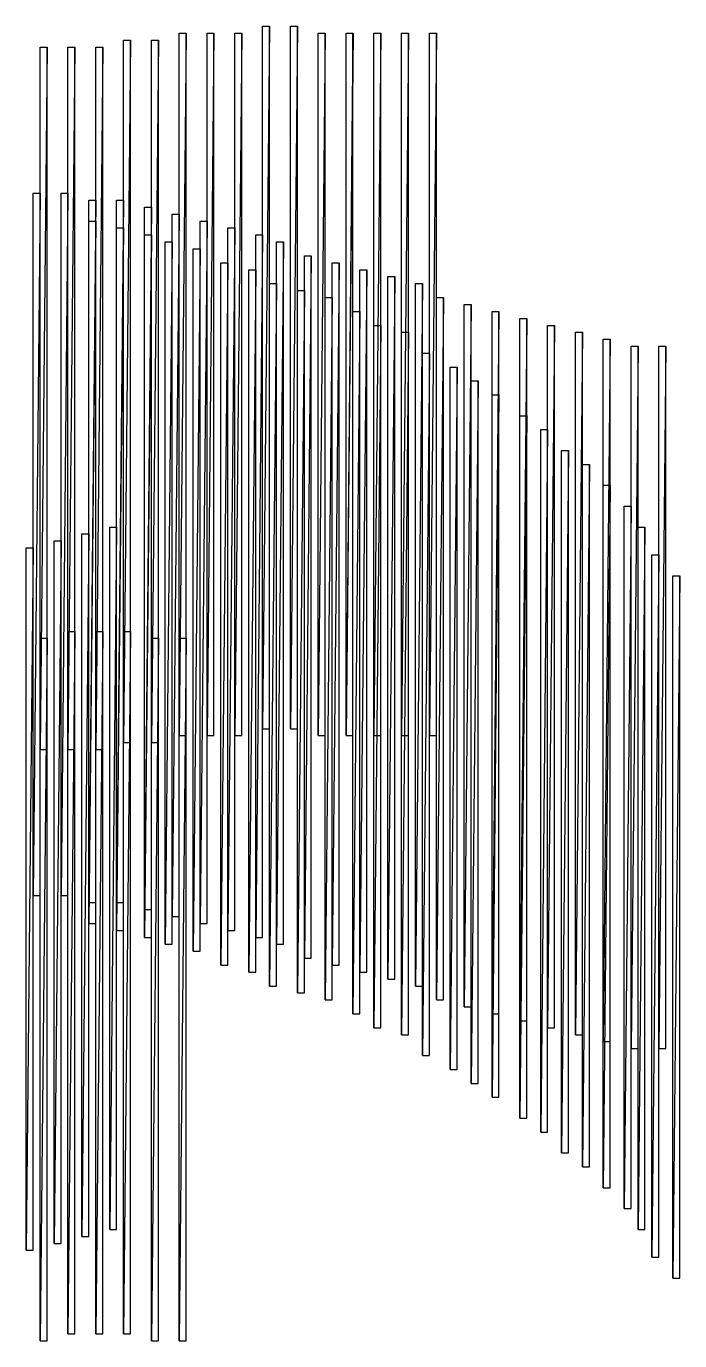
# Model space of a CAD drawing. Header units: metres. Extents: x -172 to 779, y -182 to 937.
# Drawn here: x 204 to 298, y 696 to 885 of the extents above; entities that cross this region are included whole.
import ezdxf

# ---------------------------------------------------------------- set-up
doc = ezdxf.new("R2010")
doc.units = ezdxf.units.M

msp = doc.modelspace()

# ---------------------------------------------------------------- linework, layer by layer
for points in [[(238, 784), (239, 784), (239, 885), (239.0001, 885.0001, 0.0001)], [(239, 885), (238, 784), (238, 885), (238.0001, 885.0001, 0.0001)], [(242, 784), (243, 784), (243, 885), (243.0001, 885.0001, 0.0001)], [(243, 885), (242, 784), (242, 885), (242.0001, 885.0001, 0.0001)], [(218, 782), (219, 782), (219, 883), (219.0001, 883.0001, 0.0001)], [(219, 883), (218, 782), (218, 883), (218.0001, 883.0001, 0.0001)], [(222, 782), (223, 782), (223, 883), (223.0001, 883.0001, 0.0001)], [(223, 883), (222, 782), (222, 883), (222.0001, 883.0001, 0.0001)], [(226, 783), (227, 783), (227, 884), (227.0001, 884.0001, 0.0001)], [(227, 884), (226, 783), (226, 884), (226.0001, 884.0001, 0.0001)], [(230, 783), (231, 783), (231, 884), (231.0001, 884.0001, 0.0001)], [(231, 884), (230, 783), (230, 884), (230.0001, 884.0001, 0.0001)], [(234, 783), (235, 783), (235, 884), (235.0001, 884.0001, 0.0001)], [(235, 884), (234, 783), (234, 884), (234.0001, 884.0001, 0.0001)], [(246, 783), (247, 783), (247, 884), (247.0001, 884.0001, 0.0001)], [(247, 884), (246, 783), (246, 884), (246.0001, 884.0001, 0.0001)], [(250, 783), (251, 783), (251, 884), (251.0001, 884.0001, 0.0001)], [(251, 884), (250, 783), (250, 884), (250.0001, 884.0001, 0.0001)], [(254, 783), (255, 783), (255, 884), (255.0001, 884.0001, 0.0001)], [(255, 884), (254, 783), (254, 884), (254.0001, 884.0001, 0.0001)], [(258, 783), (259, 783), (259, 884), (259.0001, 884.0001, 0.0001)], [(259, 884), (258, 783), (258, 884), (258.0001, 884.0001, 0.0001)], [(262, 783), (263, 783), (263, 884), (263.0001, 884.0001, 0.0001)], [(263, 884), (262, 783), (262, 884), (262.0001, 884.0001, 0.0001)], [(206, 781), (207, 781), (207, 882), (207.0001, 882.0001, 0.0001)], [(207, 882), (206, 781), (206, 882), (206.0001, 882.0001, 0.0001)], [(210, 781), (211, 781), (211, 882), (211.0001, 882.0001, 0.0001)], [(211, 882), (210, 781), (210, 882), (210.0001, 882.0001, 0.0001)], [(214, 781), (215, 781), (215, 882), (215.0001, 882.0001, 0.0001)], [(215, 882), (214, 781), (214, 882), (214.0001, 882.0001, 0.0001)], [(205, 760), (206, 760), (206, 861), (206.0001, 861.0001, 0.0001)], [(206, 861), (205, 760), (205, 861), (205.0001, 861.0001, 0.0001)], [(209, 760), (210, 760), (210, 861), (210.0001, 861.0001, 0.0001)], [(210, 861), (209, 760), (209, 861), (209.0001, 861.0001, 0.0001)], [(213, 759), (214, 759), (214, 860), (214.0001, 860.0001, 0.0001)], [(214, 860), (213, 759), (213, 860), (213.0001, 860.0001, 0.0001)], [(217, 759), (218, 759), (218, 860), (218.0001, 860.0001, 0.0001)], [(218, 860), (217, 759), (217, 860), (217.0001, 860.0001, 0.0001)], [(221, 758), (222, 758), (222, 859), (222.0001, 859.0001, 0.0001)], [(222, 859), (221, 758), (221, 859), (221.0001, 859.0001, 0.0001)], [(213, 756), (214, 756), (214, 857), (214.0001, 857.0001, 0.0001)], [(214, 857), (213, 756), (213, 857), (213.0001, 857.0001, 0.0001)], [(225, 757), (226, 757), (226, 858), (226.0001, 858.0001, 0.0001)], [(226, 858), (225, 757), (225, 858), (225.0001, 858.0001, 0.0001)], [(229, 756), (230, 756), (230, 857), (230.0001, 857.0001, 0.0001)], [(230, 857), (229, 756), (229, 857), (229.0001, 857.0001, 0.0001)], [(217, 755), (218, 755), (218, 856), (218.0001, 856.0001, 0.0001)], [(218, 856), (217, 755), (217, 856), (217.0001, 856.0001, 0.0001)], [(221, 754), (222, 754), (222, 855), (222.0001, 855.0001, 0.0001)], [(222, 855), (221, 754), (221, 855), (221.0001, 855.0001, 0.0001)], [(233, 755), (234, 755), (234, 856), (234.0001, 856.0001, 0.0001)], [(234, 856), (233, 755), (233, 856), (233.0001, 856.0001, 0.0001)], [(237, 754), (238, 754), (238, 855), (238.0001, 855.0001, 0.0001)], [(238, 855), (237, 754), (237, 855), (237.0001, 855.0001, 0.0001)], [(224, 753), (225, 753), (225, 854), (225.0001, 854.0001, 0.0001)], [(225, 854), (224, 753), (224, 854), (224.0001, 854.0001, 0.0001)], [(228, 752), (229, 752), (229, 853), (229.0001, 853.0001, 0.0001)], [(229, 853), (228, 752), (228, 853), (228.0001, 853.0001, 0.0001)], [(240, 753), (241, 753), (241, 854), (241.0001, 854.0001, 0.0001)], [(241, 854), (240, 753), (240, 854), (240.0001, 854.0001, 0.0001)], [(232, 750), (233, 750), (233, 851), (233.0001, 851.0001, 0.0001)], [(233, 851), (232, 750), (232, 851), (232.0001, 851.0001, 0.0001)], [(244, 751), (245, 751), (245, 852), (245.0001, 852.0001, 0.0001)], [(245, 852), (244, 751), (244, 852), (244.0001, 852.0001, 0.0001)], [(248, 750), (249, 750), (249, 851), (249.0001, 851.0001, 0.0001)], [(249, 851), (248, 750), (248, 851), (248.0001, 851.0001, 0.0001)], [(236, 749), (237, 749), (237, 850), (237.0001, 850.0001, 0.0001)], [(237, 850), (236, 749), (236, 850), (236.0001, 850.0001, 0.0001)], [(252, 749), (253, 749), (253, 850), (253.0001, 850.0001, 0.0001)], [(253, 850), (252, 749), (252, 850), (252.0001, 850.0001, 0.0001)], [(256, 748), (257, 748), (257, 849), (257.0001, 849.0001, 0.0001)], [(257, 849), (256, 748), (256, 849), (256.0001, 849.0001, 0.0001)], [(239, 747), (240, 747), (240, 848), (240.0001, 848.0001, 0.0001)], [(240, 848), (239, 747), (239, 848), (239.0001, 848.0001, 0.0001)], [(243, 746), (244, 746), (244, 847), (244.0001, 847.0001, 0.0001)], [(244, 847), (243, 746), (243, 847), (243.0001, 847.0001, 0.0001)], [(260, 747), (261, 747), (261, 848), (261.0001, 848.0001, 0.0001)], [(261, 848), (260, 747), (260, 848), (260.0001, 848.0001, 0.0001)], [(247, 745), (248, 745), (248, 846), (248.0001, 846.0001, 0.0001)], [(248, 846), (247, 745), (247, 846), (247.0001, 846.0001, 0.0001)], [(263, 745), (264, 745), (264, 846), (264.0001, 846.0001, 0.0001)], [(264, 846), (263, 745), (263, 846), (263.0001, 846.0001, 0.0001)], [(267, 744), (268, 744), (268, 845), (268.0001, 845.0001, 0.0001)], [(268, 845), (267, 744), (267, 845), (267.0001, 845.0001, 0.0001)], [(251, 743), (252, 743), (252, 844), (252.0001, 844.0001, 0.0001)], [(252, 844), (251, 743), (251, 844), (251.0001, 844.0001, 0.0001)], [(271, 743), (272, 743), (272, 844), (272.0001, 844.0001, 0.0001)], [(272, 844), (271, 743), (271, 844), (271.0001, 844.0001, 0.0001)], [(275, 742), (276, 742), (276, 843), (276.0001, 843.0001, 0.0001)], [(276, 843), (275, 742), (275, 843), (275.0001, 843.0001, 0.0001)], [(254, 741), (255, 741), (255, 842), (255.0001, 842.0001, 0.0001)], [(255, 842), (254, 741), (254, 842), (254.0001, 842.0001, 0.0001)], [(279, 741), (280, 741), (280, 842), (280.0001, 842.0001, 0.0001)], [(280, 842), (279, 741), (279, 842), (279.0001, 842.0001, 0.0001)], [(258, 740), (259, 740), (259, 841), (259.0001, 841.0001, 0.0001)], [(259, 841), (258, 740), (258, 841), (258.0001, 841.0001, 0.0001)], [(283, 740), (284, 740), (284, 841), (284.0001, 841.0001, 0.0001)], [(284, 841), (283, 740), (283, 841), (283.0001, 841.0001, 0.0001)], [(287, 739), (288, 739), (288, 840), (288.0001, 840.0001, 0.0001)], [(288, 840), (287, 739), (287, 840), (287.0001, 840.0001, 0.0001)], [(261, 737), (262, 737), (262, 838), (262.0001, 838.0001, 0.0001)], [(262, 838), (261, 737), (261, 838), (261.0001, 838.0001, 0.0001)], [(291, 738), (292, 738), (292, 839), (292.0001, 839.0001, 0.0001)], [(292, 839), (291, 738), (291, 839), (291.0001, 839.0001, 0.0001)], [(295, 738), (296, 738), (296, 839), (296.0001, 839.0001, 0.0001)], [(296, 839), (295, 738), (295, 839), (295.0001, 839.0001, 0.0001)], [(265, 735), (266, 735), (266, 836), (266.0001, 836.0001, 0.0001)], [(266, 836), (265, 735), (265, 836), (265.0001, 836.0001, 0.0001)], [(268, 733), (269, 733), (269, 834), (269.0001, 834.0001, 0.0001)], [(269, 834), (268, 733), (268, 834), (268.0001, 834.0001, 0.0001)], [(271, 731), (272, 731), (272, 832), (272.0001, 832.0001, 0.0001)], [(272, 832), (271, 731), (271, 832), (271.0001, 832.0001, 0.0001)], [(275, 728), (276, 728), (276, 829), (276.0001, 829.0001, 0.0001)], [(276, 829), (275, 728), (275, 829), (275.0001, 829.0001, 0.0001)], [(278, 726), (279, 726), (279, 827), (279.0001, 827.0001, 0.0001)], [(279, 827), (278, 726), (278, 827), (278.0001, 827.0001, 0.0001)], [(281, 723), (282, 723), (282, 824), (282.0001, 824.0001, 0.0001)], [(282, 824), (281, 723), (281, 824), (281.0001, 824.0001, 0.0001)], [(284, 721), (285, 721), (285, 822), (285.0001, 822.0001, 0.0001)], [(285, 822), (284, 721), (284, 822), (284.0001, 822.0001, 0.0001)], [(287, 718), (288, 718), (288, 819), (288.0001, 819.0001, 0.0001)], [(288, 819), (287, 718), (287, 819), (287.0001, 819.0001, 0.0001)], [(290, 715), (291, 715), (291, 816), (291.0001, 816.0001, 0.0001)], [(291, 816), (290, 715), (290, 816), (290.0001, 816.0001, 0.0001)], [(216, 712), (217, 712), (217, 813), (217.0001, 813.0001, 0.0001)], [(217, 813), (216, 712), (216, 813), (216.0001, 813.0001, 0.0001)], [(292, 712), (293, 712), (293, 813), (293.0001, 813.0001, 0.0001)], [(293, 813), (292, 712), (292, 813), (292.0001, 813.0001, 0.0001)], [(208, 710), (209, 710), (209, 811), (209.0001, 811.0001, 0.0001)], [(209, 811), (208, 710), (208, 811), (208.0001, 811.0001, 0.0001)], [(212, 711), (213, 711), (213, 812), (213.0001, 812.0001, 0.0001)], [(213, 812), (212, 711), (212, 812), (212.0001, 812.0001, 0.0001)], [(204, 709), (205, 709), (205, 810), (205.0001, 810.0001, 0.0001)], [(205, 810), (204, 709), (204, 810), (204.0001, 810.0001, 0.0001)], [(294, 708), (295, 708), (295, 809), (295.0001, 809.0001, 0.0001)], [(295, 809), (294, 708), (294, 809), (294.0001, 809.0001, 0.0001)], [(297, 705), (298, 705), (298, 806), (298.0001, 806.0001, 0.0001)], [(298, 806), (297, 705), (297, 806), (297.0001, 806.0001, 0.0001)], [(210, 697), (211, 697), (211, 798), (211.0001, 798.0001, 0.0001)], [(211, 798), (210, 697), (210, 798), (210.0001, 798.0001, 0.0001)], [(214, 697), (215, 697), (215, 798), (215.0001, 798.0001, 0.0001)], [(215, 798), (214, 697), (214, 798), (214.0001, 798.0001, 0.0001)], [(218, 697), (219, 697), (219, 798), (219.0001, 798.0001, 0.0001)], [(219, 798), (218, 697), (218, 798), (218.0001, 798.0001, 0.0001)], [(206, 696), (207, 696), (207, 797), (207.0001, 797.0001, 0.0001)], [(207, 797), (206, 696), (206, 797), (206.0001, 797.0001, 0.0001)], [(222, 696), (223, 696), (223, 797), (223.0001, 797.0001, 0.0001)], [(223, 797), (222, 696), (222, 797), (222.0001, 797.0001, 0.0001)], [(226, 696), (227, 696), (227, 797), (227.0001, 797.0001, 0.0001)], [(227, 797), (226, 696), (226, 797), (226.0001, 797.0001, 0.0001)]]:
    msp.add_3dface(points)

doc.saveas('drawing.dxf')
